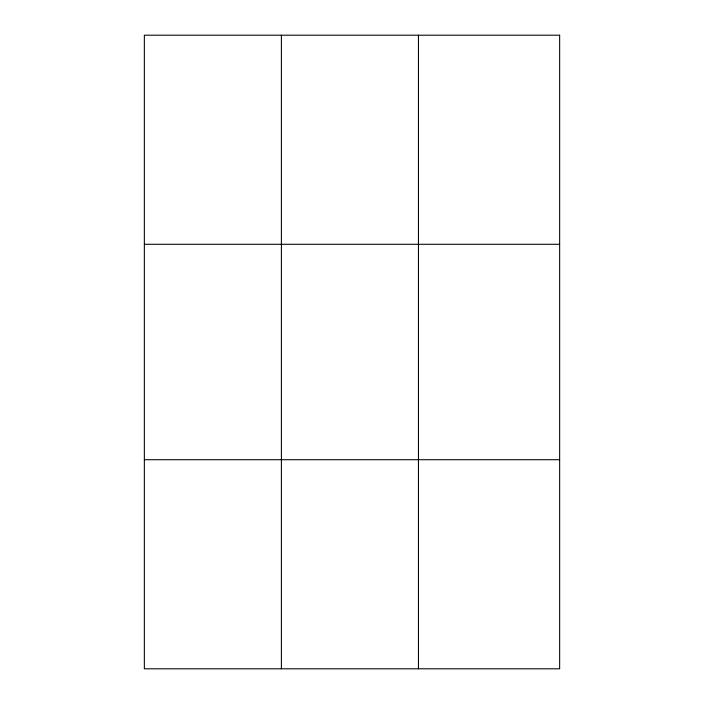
<?xml version="1.0" encoding="UTF-8"?>
<svg xmlns="http://www.w3.org/2000/svg" width="704" height="704" viewBox="0 0 704 704"><rect width="100%" height="100%" fill="white"/><g stroke="black" fill="none" stroke-linecap="round" stroke-linejoin="round"><path stroke-width="1.06" d="M281.398 35.2L281.398 668.8M418.449 35.2L418.449 668.8M144.355 244.288L559.645 244.288M144.355 459.712L559.645 459.712M559.645 35.2L559.645 668.8L144.355 668.8L144.355 35.2L559.645 35.2"/></g></svg>
